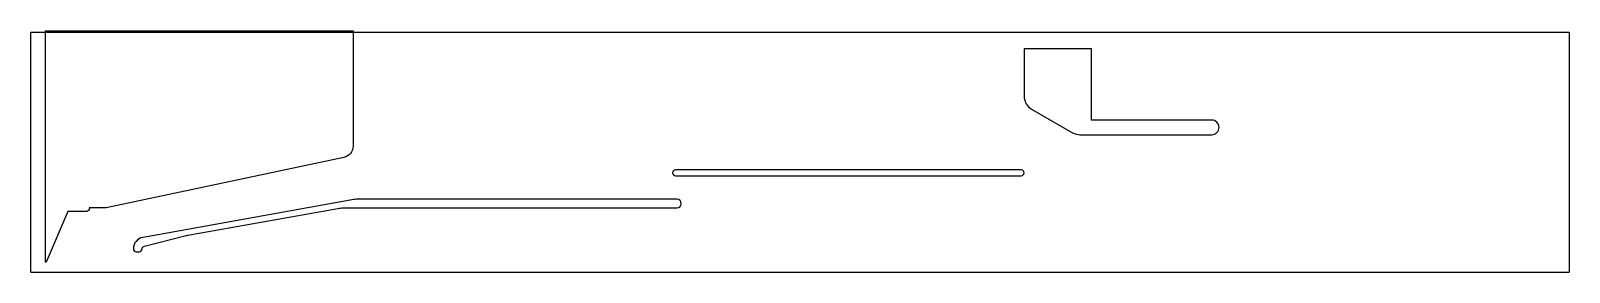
# Model space of a CAD drawing. Header units: millimetres. Extents: x -5 to 520, y 0 to 83.
import ezdxf

# ---------------------------------------------------------------- set-up
doc = ezdxf.new("R2010")
doc.units = ezdxf.units.MM
for name, color, linetype in [('bbox', 8, 'Continuous'), ('extraction', 1, 'Continuous'), ('focus', 2, 'Continuous'), ('ground', 6, 'Continuous'), ('puller', 5, 'Continuous')]:
    doc.layers.add(name, color=color, linetype=linetype)

msp = doc.modelspace()

# ---------------------------------------------------------------- linework, layer by layer
at = {"layer": 'bbox'}
for p, q in [((-5, 0), (-5, 82)), ((-5, 82), (520, 82)), ((520, 82), (520, 0)), ((-5, 0), (520, 0))]:
    msp.add_line(p, q, dxfattribs=at)
at = {"layer": 'extraction'}
msp.add_lwpolyline([(8.97, 20.8), (7.64, 20.8), (0.3, 3.5), (0, 3.5), (0, 82.54), (105, 82.54), (105, 43.14, -0.354119), (101.83, 39.23), (20.77, 22), (14.98, 22), (15, 21.8, -0.414211), (14, 20.8), (8.82, 20.8)], format="xyb", dxfattribs=at)
at = {"layer": 'focus'}
msp.add_lwpolyline([(333, 33, 0.414214), (334, 34), (334, 34, 0.414214), (333, 35), (215, 35, 0.414214), (214, 34), (214, 34, 0.414214), (215, 33)], format="xyb", close=True, dxfattribs=at)
at = {"layer": 'ground'}
msp.add_lwpolyline([(350.54, 47.67, 0.131662), (353.04, 47), (398, 47, 0.414214), (400.5, 49.5, 0.414214), (398, 52), (357, 52), (357, 76.39), (334, 76.39), (334, 60.11, 0.267939), (336.5, 55.78)], format="xyb", close=True, dxfattribs=at)
at = {"layer": 'puller'}
msp.add_lwpolyline([(101.6, 22), (215.5, 22, 1), (215.5, 25), (107, 25, 0.044406), (105.23, 24.84), (39, 12.96), (33.29, 11.94, 0.363129), (30, 8, 0.414214), (31, 7), (32, 7, 0.418109), (33, 8.01, -0.340492), (33.76, 8.97), (47.99, 12.52, -0.016712), (48.65, 12.66), (99.84, 21.84, -0.044406)], format="xyb", close=True, dxfattribs=at)

doc.saveas('drawing.dxf')
